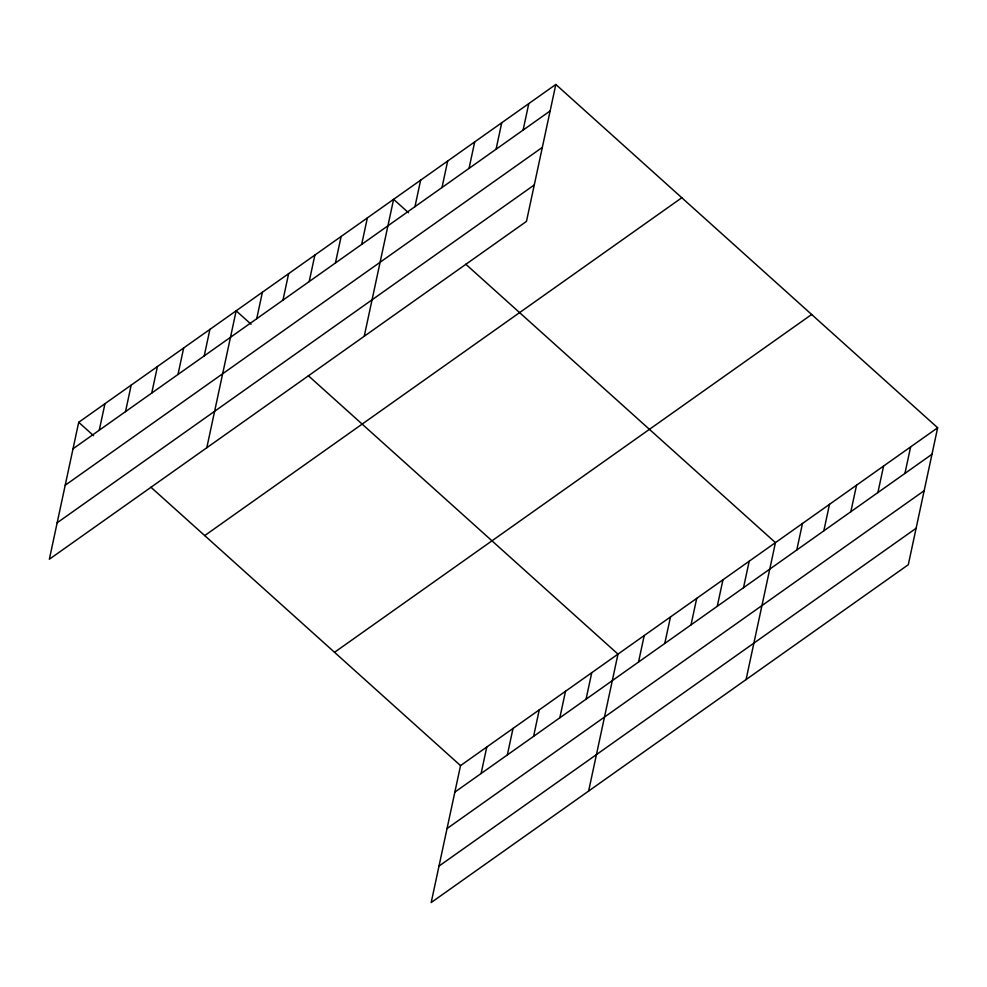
<?xml version="1.0" encoding="UTF-8"?>
<svg xmlns="http://www.w3.org/2000/svg" width="987" height="987" viewBox="0 0 987 987"><rect width="100%" height="100%" fill="white"/><g stroke="black" fill="none" stroke-linecap="round" stroke-linejoin="round"><path stroke-width="1.48" d="M555.817 84.463L78.701 422.288L49.35 559.234L526.466 221.396L555.817 84.463L937.65 427.766L908.299 564.712L431.183 902.537L460.534 765.604L937.65 427.766M99.268 430.209L104.943 403.708M125.509 411.628L131.185 385.127M151.751 393.048L157.426 366.547M177.993 374.468L183.668 347.967M204.235 355.888L209.91 329.387M206.801 447.74L236.152 310.806L251.043 324.192M256.719 318.727L262.394 292.226M282.961 300.147L288.636 273.646M309.202 281.566L314.878 255.065M335.432 262.986L341.12 236.485M361.674 244.406L367.361 217.905M364.24 336.259L393.603 199.325L408.495 212.711M414.959 206.678L420.635 180.177M441.991 187.53L447.679 161.029M469.035 168.382L474.71 141.894M496.066 149.247L501.741 122.746M523.098 130.099L528.785 103.598M481.101 773.524L486.776 747.023M507.343 754.944L513.018 728.443M533.585 736.364L539.26 709.863M559.826 717.783L565.502 691.282M586.068 699.203L591.744 672.702M588.622 791.056L617.985 654.122L308.314 375.689M638.54 662.03L644.227 635.542M664.782 643.45L670.469 616.961M691.023 624.87L696.711 598.381M717.265 606.289L722.953 579.801M743.507 587.709L749.195 561.221M746.073 679.574L775.437 542.628L465.765 264.208M796.793 549.981L802.468 523.492M823.824 530.846L829.499 504.345M850.856 511.698L856.543 485.197M877.899 492.55L883.575 466.061M904.931 473.415L910.619 446.914M73.026 448.789L550.141 110.951M65.216 485.234L542.319 147.396M57.16 522.789L534.275 184.951M204.716 535.583L681.82 197.745M334.531 652.308L811.647 314.483M454.859 792.105L931.975 454.267M447.049 828.549L924.153 490.712M438.993 866.092L916.109 528.267M78.701 422.288L93.592 435.686M150.875 487.183L460.534 765.604"/></g></svg>
